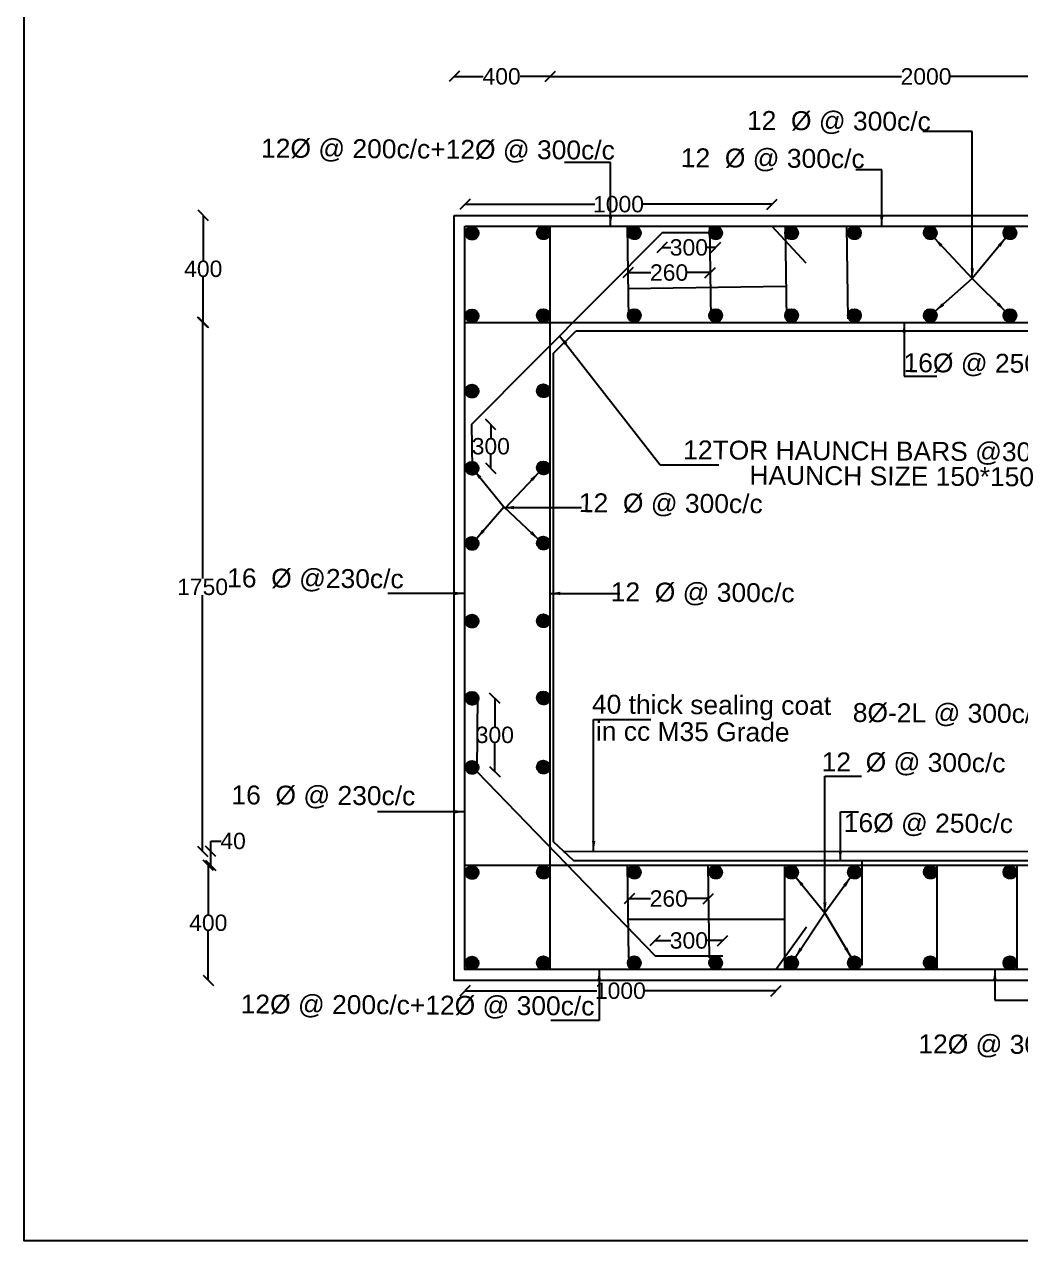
# Model space of a CAD drawing. Header units: millimetres. Extents: x 5124 to 6568637, y 2311 to 91879094.
# Drawn here: x 3718709 to 3727829, y 45933877 to 45945011 of the extents above; entities that cross this region are included whole.
import ezdxf

# ---------------------------------------------------------------- set-up
doc = ezdxf.new("R2010")
doc.units = ezdxf.units.MM
doc.header["$MEASUREMENT"] = 0
doc.layers.add('DIMENSION', color=7, linetype='Continuous')
doc.layers.add('DRAWING', color=7, linetype='Continuous')
doc.styles.get("Standard").update_dxf_attribs({"font": 'arial.ttf', "height": 150})
doc.dimstyles.get("Standard").update_dxf_attribs({"dimtxt": 200, "dimasz": 110, "dimexe": 0.18, "dimexo": 0.0625, "dimgap": 0.09, "dimtad": 0, "dimtih": 1, "dimtoh": 1, "dimdec": 0, "dimzin": 0, "dimdsep": 46, "dimtxsty": 'Standard', "dimblk": 'OBLIQUE', "dimcen": 0.09, "dimse1": 1, "dimse2": 1, "dimadec": 0, "dimazin": 0, "dimtfac": 1, "dimtdec": 0, "dimtofl": 0, "dimtmove": 0, "dimatfit": 3, "dimfxl": 1, "dimtolj": 1, "dimtzin": 0, "dimarcsym": 0})

# ---------------------------------------------------------------- blocks, each defined once
blk = doc.blocks.new('_Oblique')
at = {"color": 0, "linetype": 'ByBlock', "lineweight": -2}
blk.add_line((-0.5, -0.5), (0.5, 0.5), dxfattribs=at)
blk = doc.blocks.new('*D95')
at = {"layer": 'Defpoints', "color": 0}
for p in [(3725553, 45943364), (3722742, 45943162), (3725553, 45943162)]:
    blk.add_point(p, dxfattribs=at)
at = {"layer": 'DIMENSION', "color": 0, "lineweight": -2}
for p, q in [((3722742, 45943364), (3723931, 45943364)), ((3725553, 45943364), (3724364, 45943364))]:
    blk.add_line(p, q, dxfattribs=at)
at = {"layer": 'DIMENSION', "color": 0, "lineweight": -2, "xscale": 95, "yscale": 95, "zscale": 95, "rotation": 180}
blk.add_blockref('_Oblique', (3722742, 45943364), dxfattribs=at)
at = {"layer": 'DIMENSION', "color": 0, "lineweight": -2, "xscale": 95, "yscale": 95, "zscale": 95}
blk.add_blockref('_Oblique', (3725553, 45943364), dxfattribs=at)
at = {"layer": 'DIMENSION', "color": 0, "insert": (3724148, 45943364), "char_height": 150, "attachment_point": 5}
blk.add_mtext('\\A1;1000', dxfattribs=at)
blk = doc.blocks.new('*D96')
at = {"layer": 'Defpoints', "color": 0}
for p in [(3723525, 45944534), (3722644, 45943261), (3723525, 45943261)]:
    blk.add_point(p, dxfattribs=at)
at = {"layer": 'DIMENSION', "color": 0, "lineweight": -2}
for p, q in [((3722644, 45944534), (3722910, 45944534)), ((3723525, 45944534), (3723247, 45944534))]:
    blk.add_line(p, q, dxfattribs=at)
at = {"layer": 'DIMENSION', "color": 0, "lineweight": -2, "xscale": 95, "yscale": 95, "zscale": 95, "rotation": 180}
blk.add_blockref('_Oblique', (3722644, 45944534), dxfattribs=at)
at = {"layer": 'DIMENSION', "color": 0, "lineweight": -2, "xscale": 95, "yscale": 95, "zscale": 95}
blk.add_blockref('_Oblique', (3723525, 45944534), dxfattribs=at)
at = {"layer": 'DIMENSION', "color": 0, "insert": (3723078, 45944534), "char_height": 150, "attachment_point": 5}
blk.add_mtext('\\A1;400', dxfattribs=at)
blk = doc.blocks.new('*D97')
at = {"layer": 'Defpoints', "color": 0}
for p in [(3730406, 45944533), (3723520, 45943162), (3730406, 45943162)]:
    blk.add_point(p, dxfattribs=at)
at = {"layer": 'DIMENSION', "color": 0, "lineweight": -2}
for p, q in [((3723520, 45944533), (3726738, 45944533)), ((3730406, 45944533), (3727188, 45944533))]:
    blk.add_line(p, q, dxfattribs=at)
at = {"layer": 'DIMENSION', "color": 0, "lineweight": -2, "xscale": 95, "yscale": 95, "zscale": 95, "rotation": 180}
blk.add_blockref('_Oblique', (3723520, 45944533), dxfattribs=at)
at = {"layer": 'DIMENSION', "color": 0, "lineweight": -2, "xscale": 95, "yscale": 95, "zscale": 95}
blk.add_blockref('_Oblique', (3730406, 45944533), dxfattribs=at)
at = {"layer": 'DIMENSION', "color": 0, "insert": (3726963, 45944533), "char_height": 150, "attachment_point": 5}
blk.add_mtext('\\A1;2000', dxfattribs=at)
blk = doc.blocks.new('*D103')
at = {"layer": 'Defpoints', "color": 0}
for p in [(3724547, 45943103), (3725037, 45943103), (3725037, 45942968)]:
    blk.add_point(p, dxfattribs=at)
at = {"layer": 'DIMENSION', "color": 0, "lineweight": -2}
for p, q in [((3724547, 45942968), (3724626, 45942968)), ((3725037, 45942968), (3724957, 45942968))]:
    blk.add_line(p, q, dxfattribs=at)
at = {"layer": 'DIMENSION', "color": 0, "lineweight": -2, "xscale": 95, "yscale": 95, "zscale": 95, "rotation": 180}
blk.add_blockref('_Oblique', (3724547, 45942968), dxfattribs=at)
at = {"layer": 'DIMENSION', "color": 0, "lineweight": -2, "xscale": 95, "yscale": 95, "zscale": 95}
blk.add_blockref('_Oblique', (3725037, 45942968), dxfattribs=at)
at = {"layer": 'DIMENSION', "color": 0, "insert": (3724792, 45942968), "char_height": 150, "attachment_point": 5}
blk.add_mtext('\\A1;300', dxfattribs=at)
blk = doc.blocks.new('*D104')
at = {"layer": 'Defpoints', "color": 0}
for p in [(3722801, 45941348), (3722979, 45941348), (3722807, 45940948)]:
    blk.add_point(p, dxfattribs=at)
at = {"layer": 'DIMENSION', "color": 0, "lineweight": -2}
for p, q in [((3722979, 45941348), (3722979, 45941225)), ((3722979, 45940948), (3722979, 45941071))]:
    blk.add_line(p, q, dxfattribs=at)
at = {"layer": 'DIMENSION', "color": 0, "lineweight": -2, "xscale": 95, "yscale": 95, "zscale": 95}
for p, rotation in [((3722979, 45941348), 90), ((3722979, 45940948), 270)]:
    blk.add_blockref('_Oblique', p, dxfattribs=dict(at, rotation=rotation))
at = {"layer": 'DIMENSION', "color": 0, "insert": (3722979, 45941148), "char_height": 150, "attachment_point": 5}
blk.add_mtext('\\A1;300', dxfattribs=at)
blk = doc.blocks.new('*D105')
at = {"layer": 'Defpoints', "color": 0}
for p in [(3722867, 45938842), (3722852, 45938170), (3723016, 45938170)]:
    blk.add_point(p, dxfattribs=at)
at = {"layer": 'DIMENSION', "color": 0, "lineweight": -2}
for p, q in [((3723016, 45938842), (3723016, 45938583)), ((3723016, 45938170), (3723016, 45938430))]:
    blk.add_line(p, q, dxfattribs=at)
at = {"layer": 'DIMENSION', "color": 0, "lineweight": -2, "xscale": 95, "yscale": 95, "zscale": 95}
for p, rotation in [((3723016, 45938842), 90), ((3723016, 45938170), 270)]:
    blk.add_blockref('_Oblique', p, dxfattribs=dict(at, rotation=rotation))
at = {"layer": 'DIMENSION', "color": 0, "insert": (3723016, 45938506), "char_height": 150, "attachment_point": 5}
blk.add_mtext('\\A1;300', dxfattribs=at)
blk = doc.blocks.new('*D106')
at = {"layer": 'Defpoints', "color": 0}
for p in [(3724482, 45936624), (3724482, 45936483), (3725102, 45936483)]:
    blk.add_point(p, dxfattribs=at)
at = {"layer": 'DIMENSION', "color": 0, "lineweight": -2}
for p, q in [((3724482, 45936624), (3724627, 45936624)), ((3725102, 45936624), (3724958, 45936624))]:
    blk.add_line(p, q, dxfattribs=at)
at = {"layer": 'DIMENSION', "color": 0, "lineweight": -2, "xscale": 95, "yscale": 95, "zscale": 95, "rotation": 180}
blk.add_blockref('_Oblique', (3724482, 45936624), dxfattribs=at)
at = {"layer": 'DIMENSION', "color": 0, "lineweight": -2, "xscale": 95, "yscale": 95, "zscale": 95}
blk.add_blockref('_Oblique', (3725102, 45936624), dxfattribs=at)
at = {"layer": 'DIMENSION', "color": 0, "insert": (3724792, 45936624), "char_height": 150, "attachment_point": 5}
blk.add_mtext('\\A1;300', dxfattribs=at)
blk = doc.blocks.new('*D120')
at = {"layer": 'Defpoints', "color": 0}
for p in [(3720393, 45937313), (3722742, 45937313), (3722644, 45936260)]:
    blk.add_point(p, dxfattribs=at)
at = {"layer": 'DIMENSION', "color": 0, "lineweight": -2}
for p, q in [((3720393, 45937313), (3720393, 45936863)), ((3720393, 45936260), (3720393, 45936710))]:
    blk.add_line(p, q, dxfattribs=at)
at = {"layer": 'DIMENSION', "color": 0, "lineweight": -2, "xscale": 95, "yscale": 95, "zscale": 95}
for p, rotation in [((3720393, 45937313), 90), ((3720393, 45936260), 270)]:
    blk.add_blockref('_Oblique', p, dxfattribs=dict(at, rotation=rotation))
at = {"layer": 'DIMENSION', "color": 0, "insert": (3720393, 45936786), "char_height": 150, "attachment_point": 5}
blk.add_mtext('\\A1;400', dxfattribs=at)
blk = doc.blocks.new('*D121')
at = {"layer": 'Defpoints', "color": 0}
for p in [(3720415, 45937440), (3723742, 45937440), (3723742, 45937313)]:
    blk.add_point(p, dxfattribs=at)
at = {"layer": 'DIMENSION', "color": 0, "lineweight": -2}
for p, q in [((3720415, 45937440), (3720415, 45937535)), ((3720415, 45937535), (3720510, 45937535)), ((3720415, 45937313), (3720415, 45937440))]:
    blk.add_line(p, q, dxfattribs=at)
at = {"layer": 'DIMENSION', "color": 0, "lineweight": -2, "xscale": 95, "yscale": 95, "zscale": 95}
for p, rotation in [((3720415, 45937440), 90), ((3720415, 45937313), 270)]:
    blk.add_blockref('_Oblique', p, dxfattribs=dict(at, rotation=rotation))
at = {"layer": 'DIMENSION', "color": 0, "insert": (3720620, 45937535), "char_height": 150, "attachment_point": 5}
blk.add_mtext('\\A1;40', dxfattribs=at)
blk = doc.blocks.new('*D122')
at = {"layer": 'Defpoints', "color": 0}
for p in [(3720341, 45942282), (3723520, 45942282), (3723646, 45937440)]:
    blk.add_point(p, dxfattribs=at)
at = {"layer": 'DIMENSION', "color": 0, "lineweight": -2}
for p, q in [((3720341, 45942282), (3720341, 45939938)), ((3720341, 45937440), (3720341, 45939785))]:
    blk.add_line(p, q, dxfattribs=at)
at = {"layer": 'DIMENSION', "color": 0, "lineweight": -2, "xscale": 95, "yscale": 95, "zscale": 95}
for p, rotation in [((3720341, 45942282), 90), ((3720341, 45937440), 270)]:
    blk.add_blockref('_Oblique', p, dxfattribs=dict(at, rotation=rotation))
at = {"layer": 'DIMENSION', "color": 0, "insert": (3720341, 45939861), "char_height": 150, "attachment_point": 5}
blk.add_mtext('\\A1;1750', dxfattribs=at)
blk = doc.blocks.new('*D123')
at = {"layer": 'Defpoints', "color": 0}
for p in [(3720347, 45943261), (3722742, 45943261), (3722742, 45942282)]:
    blk.add_point(p, dxfattribs=at)
at = {"layer": 'DIMENSION', "color": 0, "lineweight": -2}
for p, q in [((3720347, 45943261), (3720347, 45942848)), ((3720347, 45942282), (3720347, 45942695))]:
    blk.add_line(p, q, dxfattribs=at)
at = {"layer": 'DIMENSION', "color": 0, "lineweight": -2, "xscale": 95, "yscale": 95, "zscale": 95}
for p, rotation in [((3720347, 45943261), 90), ((3720347, 45942282), 270)]:
    blk.add_blockref('_Oblique', p, dxfattribs=dict(at, rotation=rotation))
at = {"layer": 'DIMENSION', "color": 0, "insert": (3720347, 45942772), "char_height": 150, "attachment_point": 5}
blk.add_mtext('\\A1;400', dxfattribs=at)
blk = doc.blocks.new('*D94')
at = {"layer": 'Defpoints', "color": 0}
for p in [(3724246, 45936991), (3724970, 45937008), (3724970, 45936991)]:
    blk.add_point(p, dxfattribs=at)
at = {"layer": 'DIMENSION', "color": 0, "lineweight": -2}
for p, q in [((3724246, 45937008), (3724441, 45937008)), ((3724970, 45937008), (3724774, 45937008))]:
    blk.add_line(p, q, dxfattribs=at)
at = {"layer": 'DIMENSION', "color": 0, "lineweight": -2, "xscale": 95, "yscale": 95, "zscale": 95, "rotation": 180}
blk.add_blockref('_Oblique', (3724246, 45937008), dxfattribs=at)
at = {"layer": 'DIMENSION', "color": 0, "lineweight": -2, "xscale": 95, "yscale": 95, "zscale": 95}
blk.add_blockref('_Oblique', (3724970, 45937008), dxfattribs=at)
at = {"layer": 'DIMENSION', "color": 0, "insert": (3724608, 45937008), "char_height": 150, "attachment_point": 5}
blk.add_mtext('\\A1;260', dxfattribs=at)
blk = doc.blocks.new('*D124')
at = {"layer": 'Defpoints', "color": 0}
for p in [(3724235, 45942738), (3724987, 45942738), (3724987, 45942738)]:
    blk.add_point(p, dxfattribs=at)
at = {"layer": 'DIMENSION', "color": 0, "lineweight": -2}
for p, q in [((3724235, 45942738), (3724444, 45942738)), ((3724987, 45942738), (3724778, 45942738))]:
    blk.add_line(p, q, dxfattribs=at)
at = {"layer": 'DIMENSION', "color": 0, "lineweight": -2, "xscale": 95, "yscale": 95, "zscale": 95, "rotation": 180}
blk.add_blockref('_Oblique', (3724235, 45942738), dxfattribs=at)
at = {"layer": 'DIMENSION', "color": 0, "lineweight": -2, "xscale": 95, "yscale": 95, "zscale": 95}
blk.add_blockref('_Oblique', (3724987, 45942738), dxfattribs=at)
at = {"layer": 'DIMENSION', "color": 0, "insert": (3724611, 45942738), "char_height": 150, "attachment_point": 5}
blk.add_mtext('\\A1;260', dxfattribs=at)
blk = doc.blocks.new('*D127')
at = {"layer": 'Defpoints', "color": 0}
for p in [(3722742, 45936358), (3725589, 45936358), (3725589, 45936164)]:
    blk.add_point(p, dxfattribs=at)
at = {"layer": 'DRAWING', "color": 0, "lineweight": -2}
for p, q in [((3722742, 45936164), (3723949, 45936164)), ((3725589, 45936164), (3724382, 45936164))]:
    blk.add_line(p, q, dxfattribs=at)
at = {"layer": 'DRAWING', "color": 0, "lineweight": -2, "xscale": 95, "yscale": 95, "zscale": 95, "rotation": 180}
blk.add_blockref('_Oblique', (3722742, 45936164), dxfattribs=at)
at = {"layer": 'DRAWING', "color": 0, "lineweight": -2, "xscale": 95, "yscale": 95, "zscale": 95}
blk.add_blockref('_Oblique', (3725589, 45936164), dxfattribs=at)
at = {"layer": 'DRAWING', "color": 0, "insert": (3724165, 45936164), "char_height": 150, "attachment_point": 5}
blk.add_mtext('\\A1;1000', dxfattribs=at)

msp = doc.modelspace()

# ---------------------------------------------------------------- hatches: boundary and pattern name
at = {"layer": 'DRAWING'}
h = msp.add_hatch(dxfattribs=at)
h.set_pattern_fill('ANSI31', color=256, scale=0.786381, style=0)
h.set_pattern_definition([(45, (896462.93232, 9812832.91506), (-0.06950690418946, 0.06950690418946), [])])
h.paths.add_polyline_path([(3722866.9, 45943100, 0.9586945), (3722748, 45943105), (3722748, 45943095, 0.9586945)])
h = msp.add_hatch(dxfattribs=at)
h.set_pattern_fill('ANSI31', color=256, scale=0.786381, style=0)
h.set_pattern_definition([(45, (897116.38868, 9812835.92813), (-0.06950690418946, 0.06950690418946), [])])
h.paths.add_polyline_path([(3723520.4, 45943103, 0.9586945), (3723401.5, 45943108), (3723401.5, 45943098, 0.9586945)])
h = msp.add_hatch(dxfattribs=at)
h.set_pattern_fill('ANSI31', color=256, scale=0.786381, style=0)
h.set_pattern_definition([(45, (897947.45949, 9812835.92813), (-0.06950690418946, 0.06950690418946), [])])
h.paths.add_polyline_path([(3724351.5, 45943103, 0.9586945), (3724232.5, 45943108), (3724232.5, 45943098, 0.9586945)])
h = msp.add_hatch(dxfattribs=at)
h.set_pattern_fill('ANSI31', color=256, scale=0.786381, style=0)
h.set_pattern_definition([(45, (898692.73829, 9812835.92813), (-0.06950690418946, 0.06950690418946), [])])
h.paths.add_polyline_path([(3725096.7, 45943103, 0.9586945), (3724977.8, 45943108), (3724977.8, 45943098, 0.9586945)])
h = msp.add_hatch(dxfattribs=at)
h.set_pattern_fill('ANSI31', color=256, scale=0.786381, style=0)
h.set_pattern_definition([(45, (899387.38339, 9812835.92813), (-0.06950690418946, 0.06950690418946), [])])
h.paths.add_polyline_path([(3725791.4, 45943103, 0.9586945), (3725672.5, 45943108), (3725672.5, 45943098, 0.9586945)])
h = msp.add_hatch(dxfattribs=at)
h.set_pattern_fill('ANSI31', color=256, scale=0.786381, style=0)
h.set_pattern_definition([(45, (899962.83765, 9812835.92813), (-0.06950690418946, 0.06950690418946), [])])
h.paths.add_polyline_path([(3726366.8, 45943103, 0.9586945), (3726247.9, 45943108), (3726247.9, 45943098, 0.9586945)])
h = msp.add_hatch(dxfattribs=at)
h.set_pattern_fill('ANSI31', color=256, scale=0.786381, style=0)
h.set_pattern_definition([(45, (900657.48275, 9812835.92813), (-0.06950690418946, 0.06950690418946), [])])
h.paths.add_polyline_path([(3727061.5, 45943103, 0.9586945), (3726942.6, 45943108), (3726942.6, 45943098, 0.9586945)])
h = msp.add_hatch(dxfattribs=at)
h.set_pattern_fill('ANSI31', color=256, scale=0.786381, style=0)
h.set_pattern_definition([(45, (901386.51844, 9812835.92813), (-0.06950690418946, 0.06950690418946), [])])
h.paths.add_polyline_path([(3727790.5, 45943103, 0.9586945), (3727671.6, 45943108), (3727671.6, 45943098, 0.9586945)])
h = msp.add_hatch(dxfattribs=at)
h.set_pattern_fill('ANSI31', color=256, scale=0.786381, style=0)
h.set_pattern_definition([(45, (896462.93232, 9812074.95158), (-0.06950690418946, 0.06950690418946), [])])
h.paths.add_polyline_path([(3722866.9, 45942342, 0.9586945), (3722748, 45942347), (3722748, 45942337, 0.9586945)])
h = msp.add_hatch(dxfattribs=at)
h.set_pattern_fill('ANSI31', color=256, scale=0.786381, style=0)
h.set_pattern_definition([(45, (897116.38868, 9812077.96464), (-0.06950690418946, 0.06950690418946), [])])
h.paths.add_polyline_path([(3723520.4, 45942345, 0.9586945), (3723401.5, 45942350), (3723401.5, 45942340, 0.9586945)])
h = msp.add_hatch(dxfattribs=at)
h.set_pattern_fill('ANSI31', color=256, scale=0.786381, style=0)
h.set_pattern_definition([(45, (897947.45949, 9812077.96464), (-0.06950690418946, 0.06950690418946), [])])
h.paths.add_polyline_path([(3724351.5, 45942345, 0.9586945), (3724232.5, 45942350), (3724232.5, 45942340, 0.9586945)])
h = msp.add_hatch(dxfattribs=at)
h.set_pattern_fill('ANSI31', color=256, scale=0.786381, style=0)
h.set_pattern_definition([(45, (898692.73829, 9812077.96464), (-0.06950690418946, 0.06950690418946), [])])
h.paths.add_polyline_path([(3725096.7, 45942345, 0.9586945), (3724977.8, 45942350), (3724977.8, 45942340, 0.9586945)])
h = msp.add_hatch(dxfattribs=at)
h.set_pattern_fill('ANSI31', color=256, scale=0.786381, style=0)
h.set_pattern_definition([(45, (899387.38339, 9812077.96464), (-0.06950690418946, 0.06950690418946), [])])
h.paths.add_polyline_path([(3725791.4, 45942345, 0.9586945), (3725672.5, 45942350), (3725672.5, 45942340, 0.9586945)])
h = msp.add_hatch(dxfattribs=at)
h.set_pattern_fill('ANSI31', color=256, scale=0.786381, style=0)
h.set_pattern_definition([(45, (899962.83765, 9812077.96464), (-0.06950690418946, 0.06950690418946), [])])
h.paths.add_polyline_path([(3726366.8, 45942345, 0.9586945), (3726247.9, 45942350), (3726247.9, 45942340, 0.9586945)])
h = msp.add_hatch(dxfattribs=at)
h.set_pattern_fill('ANSI31', color=256, scale=0.786381, style=0)
h.set_pattern_definition([(45, (900657.48275, 9812077.96464), (-0.06950690418946, 0.06950690418946), [])])
h.paths.add_polyline_path([(3727061.5, 45942345, 0.9586945), (3726942.6, 45942350), (3726942.6, 45942340, 0.9586945)])
h = msp.add_hatch(dxfattribs=at)
h.set_pattern_fill('ANSI31', color=256, scale=0.786381, style=0)
h.set_pattern_definition([(45, (901386.51844, 9812077.96464), (-0.06950690418946, 0.06950690418946), [])])
h.paths.add_polyline_path([(3727790.5, 45942345, 0.9586945), (3727671.6, 45942350), (3727671.6, 45942340, 0.9586945)])
h = msp.add_hatch(dxfattribs=at)
h.set_pattern_fill('ANSI31', color=256, scale=0.786381, style=0)
h.set_pattern_definition([(45, (896462.93232, 9811386.88183), (-0.06950690418946, 0.06950690418946), [])])
h.paths.add_polyline_path([(3722866.9, 45941653.9, 0.9586945), (3722748, 45941659), (3722748, 45941648.9, 0.9586945)])
h = msp.add_hatch(dxfattribs=at)
h.set_pattern_fill('ANSI31', color=256, scale=0.786381, style=0)
h.set_pattern_definition([(45, (897116.38868, 9811389.89489), (-0.06950690418946, 0.06950690418946), [])])
h.paths.add_polyline_path([(3723520.4, 45941657, 0.9586945), (3723401.5, 45941662), (3723401.5, 45941651.9, 0.9586945)])
h = msp.add_hatch(dxfattribs=at)
h.set_pattern_fill('ANSI31', color=256, scale=0.786381, style=0)
h.set_pattern_definition([(45, (896462.93232, 9810680.78563), (-0.06950690418946, 0.06950690418946), [])])
h.paths.add_polyline_path([(3722866.9, 45940947.8, 0.9586945), (3722748, 45940952.9), (3722748, 45940942.8, 0.9586945)])
h = msp.add_hatch(dxfattribs=at)
h.set_pattern_fill('ANSI31', color=256, scale=0.786381, style=0)
h.set_pattern_definition([(45, (897116.38868, 9810683.7987), (-0.06950690418946, 0.06950690418946), [])])
h.paths.add_polyline_path([(3723520.4, 45940950.9, 0.9586945), (3723401.5, 45940955.9), (3723401.5, 45940945.8, 0.9586945)])
h = msp.add_hatch(dxfattribs=at)
h.set_pattern_fill('ANSI31', color=256, scale=0.786381, style=0)
h.set_pattern_definition([(45, (896462.93232, 9809993.02758), (-0.06950690418946, 0.06950690418946), [])])
h.paths.add_polyline_path([(3722866.9, 45940260.1, 0.9586945), (3722748, 45940265.1), (3722748, 45940255.1, 0.9586945)])
h = msp.add_hatch(dxfattribs=at)
h.set_pattern_fill('ANSI31', color=256, scale=0.786381, style=0)
h.set_pattern_definition([(45, (897116.38868, 9809996.04064), (-0.06950690418946, 0.06950690418946), [])])
h.paths.add_polyline_path([(3723520.4, 45940263.1, 0.9586945), (3723401.5, 45940268.1), (3723401.5, 45940258.1, 0.9586945)])
h = msp.add_hatch(dxfattribs=at)
h.set_pattern_fill('ANSI31', color=256, scale=0.786381, style=0)
h.set_pattern_definition([(45, (896462.93232, 9809281.2689), (-0.06950690418946, 0.06950690418946), [])])
h.paths.add_polyline_path([(3722866.9, 45939548.3, 0.9586945), (3722748, 45939553.3), (3722748, 45939543.3, 0.9586945)])
h = msp.add_hatch(dxfattribs=at)
h.set_pattern_fill('ANSI31', color=256, scale=0.786381, style=0)
h.set_pattern_definition([(45, (897116.38868, 9809284.28197), (-0.06950690418946, 0.06950690418946), [])])
h.paths.add_polyline_path([(3723520.4, 45939551.3, 0.9586945), (3723401.5, 45939556.4), (3723401.5, 45939546.3, 0.9586945)])
h = msp.add_hatch(dxfattribs=at)
h.set_pattern_fill('ANSI31', color=256, scale=0.786381, style=0)
h.set_pattern_definition([(45, (896462.93232, 9808575.22466), (-0.06950690418946, 0.06950690418946), [])])
h.paths.add_polyline_path([(3722866.9, 45938842.3, 0.9586945), (3722748, 45938847.3), (3722748, 45938837.3, 0.9586945)])
h = msp.add_hatch(dxfattribs=at)
h.set_pattern_fill('ANSI31', color=256, scale=0.786381, style=0)
h.set_pattern_definition([(45, (897116.38868, 9808578.23772), (-0.06950690418946, 0.06950690418946), [])])
h.paths.add_polyline_path([(3723520.4, 45938845.3, 0.9586945), (3723401.5, 45938850.3), (3723401.5, 45938840.3, 0.9586945)])
h = msp.add_hatch(dxfattribs=at)
h.set_pattern_fill('ANSI31', color=256, scale=0.786381, style=0)
h.set_pattern_definition([(45, (896462.93232, 9807942.48101), (-0.06950690418946, 0.06950690418946), [])])
h.paths.add_polyline_path([(3722866.9, 45938209.5, 0.9586945), (3722748, 45938214.6), (3722748, 45938204.5, 0.9586945)])
h = msp.add_hatch(dxfattribs=at)
h.set_pattern_fill('ANSI31', color=256, scale=0.786381, style=0)
h.set_pattern_definition([(45, (897116.38868, 9807945.49408), (-0.06950690418946, 0.06950690418946), [])])
h.paths.add_polyline_path([(3723520.4, 45938212.6, 0.9586945), (3723401.5, 45938217.6), (3723401.5, 45938207.5, 0.9586945)])
h = msp.add_hatch(dxfattribs=at)
h.set_pattern_fill('ANSI31', color=256, scale=0.786381, style=0)
h.set_pattern_definition([(45, (896462.93232, 9806980.43015), (-0.06950690418946, 0.06950690418946), [])])
h.paths.add_polyline_path([(3722866.9, 45937247.5, 0.9586945), (3722748, 45937252.5), (3722748, 45937242.5, 0.9586945)])
h = msp.add_hatch(dxfattribs=at)
h.set_pattern_fill('ANSI31', color=256, scale=0.786381, style=0)
h.set_pattern_definition([(45, (897116.38868, 9806983.44321), (-0.06950690418946, 0.06950690418946), [])])
h.paths.add_polyline_path([(3723520.4, 45937250.5, 0.9586945), (3723401.5, 45937255.5), (3723401.5, 45937245.5, 0.9586945)])
h = msp.add_hatch(dxfattribs=at)
h.set_pattern_fill('ANSI31', color=256, scale=0.786381, style=0)
h.set_pattern_definition([(45, (897947.45949, 9806983.44321), (-0.06950690418946, 0.06950690418946), [])])
h.paths.add_polyline_path([(3724351.5, 45937250.5, 0.9586945), (3724232.5, 45937255.5), (3724232.5, 45937245.5, 0.9586945)])
h = msp.add_hatch(dxfattribs=at)
h.set_pattern_fill('ANSI31', color=256, scale=0.786381, style=0)
h.set_pattern_definition([(45, (898692.73829, 9806983.44321), (-0.06950690418946, 0.06950690418946), [])])
h.paths.add_polyline_path([(3725096.7, 45937250.5, 0.9586945), (3724977.8, 45937255.5), (3724977.8, 45937245.5, 0.9586945)])
h = msp.add_hatch(dxfattribs=at)
h.set_pattern_fill('ANSI31', color=256, scale=0.786381, style=0)
h.set_pattern_definition([(45, (899387.38339, 9806983.44321), (-0.06950690418946, 0.06950690418946), [])])
h.paths.add_polyline_path([(3725791.4, 45937250.5, 0.9586945), (3725672.5, 45937255.5), (3725672.5, 45937245.5, 0.9586945)])
h = msp.add_hatch(dxfattribs=at)
h.set_pattern_fill('ANSI31', color=256, scale=0.786381, style=0)
h.set_pattern_definition([(45, (899962.83765, 9806983.44321), (-0.06950690418946, 0.06950690418946), [])])
h.paths.add_polyline_path([(3726366.8, 45937250.5, 0.9586945), (3726247.9, 45937255.5), (3726247.9, 45937245.5, 0.9586945)])
h = msp.add_hatch(dxfattribs=at)
h.set_pattern_fill('ANSI31', color=256, scale=0.786381, style=0)
h.set_pattern_definition([(45, (900657.48275, 9806983.44321), (-0.06950690418946, 0.06950690418946), [])])
h.paths.add_polyline_path([(3727061.5, 45937250.5, 0.9586945), (3726942.6, 45937255.5), (3726942.6, 45937245.5, 0.9586945)])
h = msp.add_hatch(dxfattribs=at)
h.set_pattern_fill('ANSI31', color=256, scale=0.786381, style=0)
h.set_pattern_definition([(45, (901386.51844, 9806983.44321), (-0.06950690418946, 0.06950690418946), [])])
h.paths.add_polyline_path([(3727790.5, 45937250.5, 0.9586945), (3727671.6, 45937255.5), (3727671.6, 45937245.5, 0.9586945)])
h = msp.add_hatch(dxfattribs=at)
h.set_pattern_fill('ANSI31', color=256, scale=0.786381, style=0)
h.set_pattern_definition([(45, (896462.93232, 9806150.64244), (-0.06950690418946, 0.06950690418946), [])])
h.paths.add_polyline_path([(3722866.9, 45936417.7, 0.9586945), (3722748, 45936422.7), (3722748, 45936412.7, 0.9586945)])
h = msp.add_hatch(dxfattribs=at)
h.set_pattern_fill('ANSI31', color=256, scale=0.786381, style=0)
h.set_pattern_definition([(45, (897116.38868, 9806153.65551), (-0.06950690418946, 0.06950690418946), [])])
h.paths.add_polyline_path([(3723520.4, 45936420.7, 0.9586945), (3723401.5, 45936425.7), (3723401.5, 45936415.7, 0.9586945)])
h = msp.add_hatch(dxfattribs=at)
h.set_pattern_fill('ANSI31', color=256, scale=0.786381, style=0)
h.set_pattern_definition([(45, (897947.45949, 9806153.65551), (-0.06950690418946, 0.06950690418946), [])])
h.paths.add_polyline_path([(3724351.5, 45936420.7, 0.9586945), (3724232.5, 45936425.7), (3724232.5, 45936415.7, 0.9586945)])
h = msp.add_hatch(dxfattribs=at)
h.set_pattern_fill('ANSI31', color=256, scale=0.786381, style=0)
h.set_pattern_definition([(45, (898692.73829, 9806153.65551), (-0.06950690418946, 0.06950690418946), [])])
h.paths.add_polyline_path([(3725096.7, 45936420.7, 0.9586945), (3724977.8, 45936425.7), (3724977.8, 45936415.7, 0.9586945)])
h = msp.add_hatch(dxfattribs=at)
h.set_pattern_fill('ANSI31', color=256, scale=0.786381, style=0)
h.set_pattern_definition([(45, (899387.38339, 9806153.65551), (-0.06950690418946, 0.06950690418946), [])])
h.paths.add_polyline_path([(3725791.4, 45936420.7, 0.9586945), (3725672.5, 45936425.7), (3725672.5, 45936415.7, 0.9586945)])
h = msp.add_hatch(dxfattribs=at)
h.set_pattern_fill('ANSI31', color=256, scale=0.786381, style=0)
h.set_pattern_definition([(45, (899962.83765, 9806153.65551), (-0.06950690418946, 0.06950690418946), [])])
h.paths.add_polyline_path([(3726366.8, 45936420.7, 0.9586945), (3726247.9, 45936425.7), (3726247.9, 45936415.7, 0.9586945)])
h = msp.add_hatch(dxfattribs=at)
h.set_pattern_fill('ANSI31', color=256, scale=0.786381, style=0)
h.set_pattern_definition([(45, (900657.48275, 9806153.65551), (-0.06950690418946, 0.06950690418946), [])])
h.paths.add_polyline_path([(3727061.5, 45936420.7, 0.9586945), (3726942.6, 45936425.7), (3726942.6, 45936415.7, 0.9586945)])
h = msp.add_hatch(dxfattribs=at)
h.set_pattern_fill('ANSI31', color=256, scale=0.786381, style=0)
h.set_pattern_definition([(45, (901386.51844, 9806153.65551), (-0.06950690418946, 0.06950690418946), [])])
h.paths.add_polyline_path([(3727790.5, 45936420.7, 0.9586945), (3727671.6, 45936425.7), (3727671.6, 45936415.7, 0.9586945)])

# ---------------------------------------------------------------- linework, layer by layer
at = {"layer": 'DIMENSION'}
for points in [[(3722643.9, 45943260.8), (3738812, 45943260.8), (3738812, 45936259.7), (3722643.9, 45936259.7)], [(3722742.3, 45943162.4), (3738713.6, 45943162.4), (3738713.6, 45936358.1), (3722742.3, 45936358.1)]]:
    msp.add_lwpolyline(points, close=True, dxfattribs=at)
for points in [[(3723520.3, 45943162.4), (3723520.3, 45936358.1)], [(3724228.7, 45943162.4), (3724240.9, 45942314.3)], [(3724981, 45943162.4), (3724993.2, 45942314.3)], [(3725552.7, 45943162.4), (3725863.3, 45942827.9)], [(3725672.2, 45943162.4), (3725684.3, 45942314.3)], [(3726235, 45943162.4), (3726247.1, 45942314.3)], [(3724236.9, 45942594), (3725680, 45942614.7)], [(3722742.3, 45942282.4), (3738713.6, 45942282.4)], [(3726374.1, 45937352.8), (3726374.1, 45936398.3)], [(3722742.3, 45937312.7), (3738713.6, 45937312.7)], [(3724228.7, 45937312.7), (3724240.9, 45936464.5)], [(3724966.3, 45937312.7), (3724978.5, 45936464.5)], [(3725666.9, 45937312.7), (3725666.9, 45936358.1)], [(3727062.6, 45937312.7), (3727062.6, 45936358.1)], [(3727793.3, 45937312.7), (3727793.3, 45936358.1)], [(3724235.8, 45936818.4), (3725666.9, 45936818.4)], [(3725588.6, 45936358.1), (3725867.4, 45936750.1)]]:
    msp.add_lwpolyline(points, dxfattribs=at)
at = {"layer": 'DRAWING'}
msp.add_lwpolyline([(3718709.2, 45956144.9), (3749680.8, 45956144.9), (3749680.8, 45933876.9), (3718709.2, 45933876.9)], close=True, dxfattribs=at)
for points in [[(3725037.2, 45943103), (3724546.6, 45943103), (3722801.4, 45941348.2), (3722807.4, 45940947.8)], [(3723760.4, 45942205.6), (3730089.2, 45942205.6), (3730340.4, 45941944.4), (3730340.4, 45937562.7), (3730098.2, 45937352.8), (3723738.6, 45937352.8), (3723553.4, 45937527.8), (3723553.4, 45942001.4), (3723760.4, 45942205.6)], [(3722856, 45938876.7), (3722852.1, 45938170.2), (3724482.1, 45936483.2), (3725102.3, 45936483.2)], [(3723646, 45937440.3), (3730200.1, 45937441.2)]]:
    msp.add_lwpolyline(points, dxfattribs=at)
for centre in [(3722807.4, 45943100), (3723460.8, 45943103), (3724291.9, 45943103), (3725037.2, 45943103), (3725731.8, 45943103), (3726307.3, 45943103), (3727001.9, 45943103), (3727730.9, 45943103), (3722807.4, 45942342), (3723460.8, 45942345), (3724291.9, 45942345), (3725037.2, 45942345), (3725731.8, 45942345), (3726307.3, 45942345), (3727001.9, 45942345), (3727730.9, 45942345), (3722807.4, 45941653.9), (3723460.8, 45941657), (3722807.4, 45940947.8), (3723460.8, 45940950.9), (3722807.4, 45940260.1), (3723460.8, 45940263.1), (3722807.4, 45939548.3), (3723460.8, 45939551.3), (3722807.4, 45938842.3), (3723460.8, 45938845.3), (3722807.4, 45938209.5), (3723460.8, 45938212.6), (3722807.4, 45937247.5), (3723460.8, 45937250.5), (3724291.9, 45937250.5), (3725037.2, 45937250.5), (3725731.8, 45937250.5), (3726307.3, 45937250.5), (3727001.9, 45937250.5), (3727730.9, 45937250.5), (3722807.4, 45936417.7), (3723460.8, 45936420.7), (3724291.9, 45936420.7), (3725037.2, 45936420.7), (3725731.8, 45936420.7), (3726307.3, 45936420.7), (3727001.9, 45936420.7), (3727730.9, 45936420.7)]:
    msp.add_circle(centre, 59.6, dxfattribs=at)

# ---------------------------------------------------------------- texts
for s, p in [('12  Ø @ 300c/c ', (3725323.2, 45944045.4)), ('12Ø @ 200c/c+12Ø @ 300c/c', (3720875.8, 45943791.7)), ('12  Ø @ 300c/c ', (3724717.9, 45943703.7)), ('16Ø @ 250c/c ', (3726756.7, 45941827.3)), ('12TOR HAUNCH BARS @300C/C', (3724739.6, 45941029.8)), (' HAUNCH SIZE 150*150', (3725278.4, 45940797.9)), ('12  Ø @ 300c/c ', (3723784.7, 45940545.8)), ('16  Ø @230c/c ', (3720565.5, 45939857.9)), ('12  Ø @ 300c/c ', (3724076.5, 45939730.3)), ('40 thick sealing coat', (3723904.2, 45938701.9)), ('8Ø-2L @ 300c/c & 1000 c/c staggered ', (3726292, 45938625.3)), ('in cc M35 Grade', (3723940.8, 45938455.3)), ('12  Ø @ 300c/c ', (3726007, 45938173.9)), ('16  Ø @ 230c/c ', (3720604.7, 45937871.9)), ('16Ø @ 250c/c ', (3726209.7, 45937617.8)), ('12Ø @ 200c/c+12Ø @ 300c/c', (3720689.5, 45935957.5)), ('12Ø @ 300c/c+16Ø @ 250c/c', (3726892.2, 45935592.5))]:
    msp.add_text(s, height=173.004, rotation=359.65712, dxfattribs=at).set_placement(p)

# ---------------------------------------------------------------- dimensions: what is measured, and where the dimension line sits
at = {"layer": 'DIMENSION'}
dim = msp.add_linear_dim(base=(3723524.6, 45944533.6), p1=(3722643.9, 45943260.8), p2=(3723524.6, 45943260.8), text='400', dimstyle='Standard', override={"dimasz": 95, "dimfxl": 2000, "dimarcsym": 1}, dxfattribs=at)
dim.commit()
dim.dimension.update_dxf_attribs({"geometry": '*D96', "text_midpoint": (3723078.3, 45944533.6), "dimtype": 160})
for base, p1, p2, text, picture, middle in [((3730405.9, 45944533.4), (3723520.3, 45943162.4), (3730405.9, 45943162.4), '2000', '*D97', (3726963.1, 45944533.4)), ((3725552.7, 45943364.4), (3722742.3, 45943162.4), (3725552.7, 45943162.4), '1000', '*D95', (3724147.5, 45943364.4)), ((3725037.2, 45942967.9), (3724546.6, 45943103), (3725037.2, 45943103), '300', '*D103', (3724791.9, 45942967.9)), ((3724987.1, 45942738.3), (3724234.8, 45942738.3), (3724987.1, 45942738.3), '260', '*D124', (3724610.9, 45942738.3)), ((3724969.6, 45937007.6), (3724245.7, 45936991.5), (3724969.6, 45936991.5), '260', '*D94', (3724607.6, 45937007.6)), ((3724482.1, 45936624.3), (3725102.3, 45936483.2), (3724482.1, 45936483.2), '300', '*D106', (3724792.2, 45936624.3))]:
    dim = msp.add_linear_dim(base=base, p1=p1, p2=p2, text=text, dimstyle='Standard', override={"dimasz": 95, "dimfxl": 2000, "dimarcsym": 1}, dxfattribs=at)
    dim.commit()
    dim.dimension.update_dxf_attribs({"geometry": picture, "text_midpoint": middle})
for base, p1, p2, text, picture, middle in [((3720347.2, 45943260.8), (3722742.3, 45942282.4), (3722742.3, 45943260.8), '400', '*D123', (3720347.2, 45942771.6)), ((3720340.6, 45942282.4), (3723646, 45937440.3), (3723520.3, 45942282.4), '1750', '*D122', (3720340.6, 45939861.4)), ((3722978.7, 45941348.2), (3722807.4, 45940947.8), (3722801.4, 45941348.2), '300', '*D104', (3722978.7, 45941148)), ((3723015.9, 45938170.2), (3722866.9, 45938842.3), (3722852.1, 45938170.2), '300', '*D105', (3723015.9, 45938506.3)), ((3720415, 45937440.3), (3723742.1, 45937312.7), (3723742, 45937440.3), '40', '*D121', (3720620.3, 45937535.3)), ((3720392.9, 45937312.7), (3722643.9, 45936259.7), (3722742.3, 45937312.7), '400', '*D120', (3720392.9, 45936786.2))]:
    dim = msp.add_linear_dim(base=base, p1=p1, p2=p2, angle=90, text=text, dimstyle='Standard', override={"dimasz": 95, "dimfxl": 2000, "dimarcsym": 1}, dxfattribs=at)
    dim.commit()
    dim.dimension.update_dxf_attribs({"geometry": picture, "text_midpoint": middle})
at = {"layer": 'DRAWING'}
dim = msp.add_linear_dim(base=(3725588.6, 45936163.6), p1=(3722742.3, 45936358.1), p2=(3725588.6, 45936358.1), text='1000', dimstyle='Standard', override={"dimasz": 95, "dimfxl": 2000, "dimarcsym": 1}, dxfattribs=at)
dim.commit()
dim.dimension.update_dxf_attribs({"geometry": '*D127', "text_midpoint": (3724165.5, 45936163.6)})

# ---------------------------------------------------------------- leaders
for points in [[(3727386.4, 45942682.8), (3727386.4, 45944030.8), (3726934, 45944030.8)], [(3724075.1, 45943162.4), (3724075.1, 45943747.2), (3723653.2, 45943747.2)], [(3726557.3, 45943162.4), (3726557.3, 45943680.2), (3726320.1, 45943680.2)], [(3727037.4, 45943055.2), (3727386.4, 45942682.8)], [(3727693.2, 45943056.9), (3727386.4, 45942682.8)], [(3727046.7, 45942384.3), (3727386.4, 45942682.8)], [(3727688.4, 45942386.7), (3727386.4, 45942682.8)], [(3726763, 45942282.4), (3726763, 45941791.4), (3727061.8, 45941791.4)], [(3723609.1, 45942160.3), (3724529.4, 45940978.4), (3725066.3, 45940978.4)], [(3722820.9, 45940934.8), (3723099.6, 45940594)], [(3723418.4, 45940909), (3723111.5, 45940582.9)], [(3722848.2, 45940303.4), (3723099.6, 45940594)], [(3723096.8, 45940587.2), (3723808.8, 45940587.2)], [(3723418.8, 45940293.6), (3723099.6, 45940594)], [(3722742.3, 45939801.7), (3722037, 45939801.7)], [(3723520.3, 45939801.7), (3724159, 45939801.7)], [(3723920.3, 45937440.4), (3723920.3, 45938647.3), (3724444.8, 45938647.3)], [(3726037.4, 45936879.1), (3726037.4, 45938127.6), (3726371.5, 45938127.6)], [(3722742.3, 45937803), (3721941.4, 45937803)], [(3726178.8, 45937352.8), (3726178.8, 45937802.9), (3726344.2, 45937802.9)], [(3725770.1, 45937204.9), (3726037.4, 45936879.1)], [(3726272.3, 45937202.3), (3726037.4, 45936879.1)], [(3725764.9, 45936470.3), (3726037.4, 45936879.1)], [(3726277, 45936472), (3726037.4, 45936879.1)], [(3723971.2, 45936358.1), (3723971.2, 45935891.1), (3723529.2, 45935891.1)], [(3727593.1, 45936358.1), (3727593.1, 45936079), (3727930.1, 45936079)]]:
    msp.add_leader(points, dimstyle='Standard', override={"dimasz": 95, "dimgap": 0.09, "dimtad": 0, "dimfxl": 2000, "dimarcsym": 1}, dxfattribs=at)

doc.saveas('drawing.dxf')
